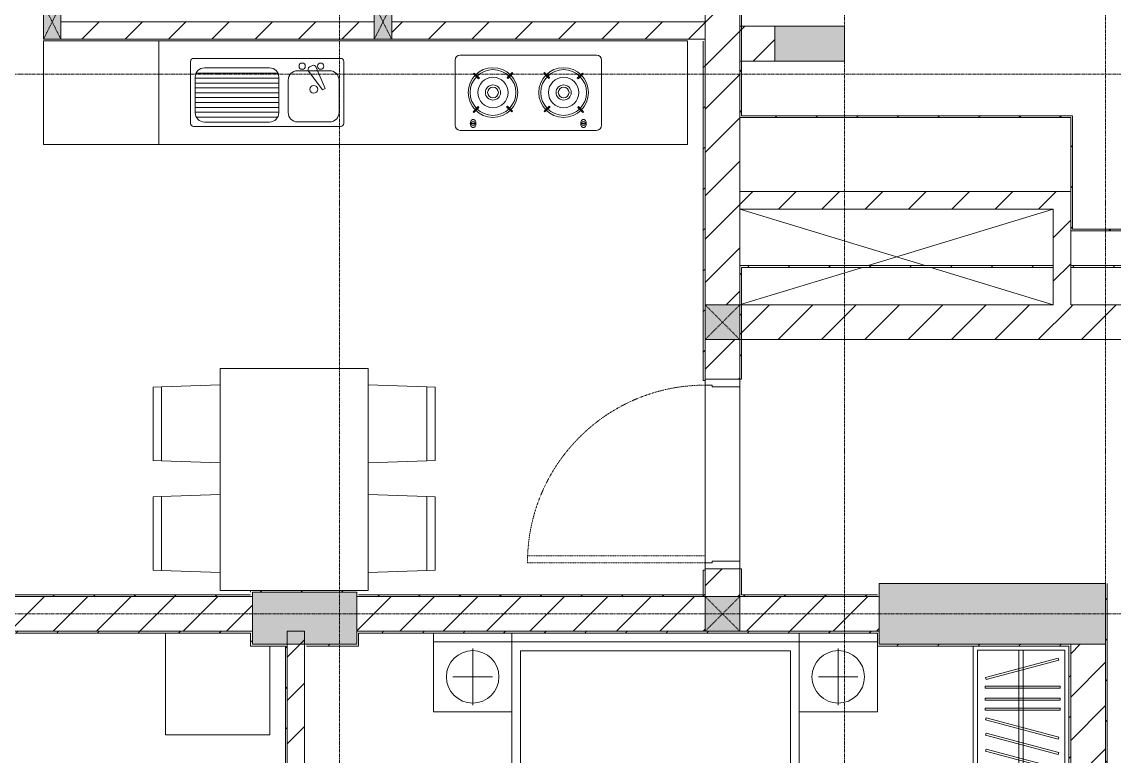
# Model space of a CAD drawing. Header units: millimetres. Extents: x 5356 to 209803, y -16346 to 109894.
# Drawn here: x 110228 to 116502, y 69120 to 73337 of the extents above; entities that cross this region are included whole.
import ezdxf

# ---------------------------------------------------------------- set-up
doc = ezdxf.new("R2010")
doc.units = ezdxf.units.MM
for name, pattern in [('Dash', [6, 3, -3]), ('Grid Line', [22.225, 12.7, -3.175, 3.175, -3.175]), ('NET VAN', [1.06, 0.53, -0.53])]:
    doc.linetypes.add(name, pattern=pattern)
for name, color, linetype, lineweight in [('0-1', 7, 'Continuous', 5), ('0-2', 9, 'Continuous', 9), ('A-DETL-GENF-2', 9, 'NET VAN', 9), ('A-DOOR', 31, 'Continuous', 9), ('A-DOOR-FRAM', 31, 'Continuous', 9), ('A-FLOR-1', 9, 'Continuous', 9), ('A-WALL', 113, 'Continuous', 9), ('A-WALL-1', 253, 'Continuous', 18), ('A-WALL-2', 9, 'Continuous', 9), ('A-WALL-3', 113, 'Continuous', 18), ('A-WALL-PATT-1', 10, 'Continuous', 9), ('A-WALL-PATT-2', 9, 'Continuous', 9), ('A-WALL-PATT-3', 111, 'Continuous', 9), ('G-IMPT-1', 9, 'Continuous', 9), ('I-FURN', 30, 'Continuous', 9), ('I-FURN-1', 9, 'Continuous', 9), ('I-WALL-1', 253, 'Continuous', 18), ('I-WALL-3', 2, 'Continuous', 18), ('S-COLS', 52, 'Continuous', 9), ('S-COLS-1', 254, 'Continuous', 5), ('S-COLS-2', 253, 'Continuous', 18), ('S-COLS-3', 9, 'Continuous', 9), ('S-COLS-4', 52, 'Continuous', 18), ('S-COLS-5', 52, 'Dash', 9), ('S-COLS-HDLN', 52, 'Dash', 9), ('S-COLS-HDLN-1', 9, 'Dash', 9), ('S-GRID-1', 1, 'Grid Line', 9)]:
    doc.layers.add(name, color=color, linetype=linetype, lineweight=lineweight)
pattern_1 = [(45, (0, 0), (-124.4508, 124.4508), [])]
pattern_2 = [(45, (0, 0), (-116.67262, 116.67262), [])]

# ---------------------------------------------------------------- blocks, each defined once
blk = doc.blocks.new('NCV_TKTC_KET CAU_rvt-1-TKCS_MB ĐỊNH VỊ MỐC TỌA ĐỘ CÔNG TRÌNH')
at = {"layer": 'S-COLS-1'}
for points in [[(114552.6, 73111.9), (114952.6, 73111.9), (114952.6, 73311.9), (114552.6, 73311.9)], [(116452.6, 69761.9), (116452.6, 70111.9), (115152.6, 70111.9), (115152.6, 69761.9), (115505.9, 69761.9)], [(111552.6, 69761.9), (112152.6, 69761.9), (112152.6, 70061.9), (111552.6, 70061.9)]]:
    blk.add_hatch(color=256, dxfattribs=at).paths.add_polyline_path(points)
at = {"layer": 'S-COLS-2'}
for p, q in [((114552.6, 73311.9), (114552.6, 73111.9)), ((114952.6, 73311.9), (114552.6, 73311.9)), ((114952.6, 73111.9), (114952.6, 73311.9)), ((114552.6, 73111.9), (114952.6, 73111.9)), ((116452.6, 70111.9), (115152.6, 70111.9)), ((115152.6, 70111.9), (115152.6, 69761.9)), ((116452.6, 69761.9), (116452.6, 70111.9)), ((111552.6, 70061.9), (111552.6, 69761.9)), ((112152.6, 70061.9), (111552.6, 70061.9)), ((112152.6, 69761.9), (112152.6, 70061.9)), ((111552.6, 69761.9), (112152.6, 69761.9)), ((115152.6, 69761.9), (116452.6, 69761.9))]:
    blk.add_line(p, q, dxfattribs=at)
blk = doc.blocks.new('GIUONG NGU-2TAB-1600x2000 - GIUONG NGU-2TAB-1600x2000-V67-TKCS_MB ĐỊNH VỊ MỐC TỌA ĐỘ CÔNG TRÌNH')
at = {"layer": 'I-FURN-1'}
for p, q in [((458.5, 0), (8.5, 0)), ((8.5, 0), (8.5, -50)), ((458.5, -50), (458.5, 0)), ((2108.2, 0), (458.5, 0)), ((458.5, 0), (458.5, -50)), ((458.5, 0), (2108.2, 0)), ((2108.2, -50), (2108.2, 0)), ((458.5, -50), (8.5, -50)), ((8.5, -50), (8.5, -450.3)), ((8.5, -50), (458.5, -50)), ((458.5, -50), (8.5, -50)), ((8.5, -50), (8.5, -450.3)), ((458.5, -450.3), (458.5, -50)), ((2108.2, -50), (458.5, -50)), ((458.5, -50), (458.5, -1938.9)), ((458.5, -50), (2108.2, -50)), ((458.5, -1938.9), (458.5, -50)), ((458.5, -450.3), (458.5, -50)), ((458.5, -50), (2108.2, -50)), ((2558.2, 0), (2108.2, 0)), ((2108.2, 0), (2108.2, -50)), ((2558.2, -50), (2108.2, -50)), ((2108.2, -50), (2108.2, -450.3)), ((2108.2, -1938.9), (2108.2, -50)), ((2108.2, -50), (2558.2, -50)), ((2108.2, -50), (2558.2, -50)), ((2108.2, -450.3), (2108.2, -50)), ((2108.2, -50), (2108.2, -1938.9)), ((2558.2, -50), (2558.2, 0)), ((2558.2, -450.3), (2558.2, -50)), ((2558.2, -50), (2558.2, -450.3)), ((233.5, -86.8), (233.5, -413.5)), ((508.5, -100), (2058.2, -100)), ((508.5, -1938.9), (508.5, -100)), ((2058.2, -100), (2058.2, -1938.9)), ((2333.2, -86.8), (2333.2, -413.5)), ((120.2, -250.2), (346.8, -250.2)), ((2446.5, -250.2), (2219.8, -250.2)), ((8.5, -450.3), (458.5, -450.3)), ((8.5, -450.3), (458.5, -450.3)), ((2108.2, -450.3), (2558.2, -450.3)), ((2558.2, -450.3), (2108.2, -450.3)), ((1997.1, -2000), (569.6, -2000)), ((569.6, -2050), (1997.1, -2050)), ((1997.1, -2050), (569.6, -2050))]:
    blk.add_line(p, q, dxfattribs=at)
for centre in [(233.5, -250.2), (2333.2, -250.2)]:
    blk.add_circle(centre, 150.7, dxfattribs=at)
for centre, radius, start, end in [((569.6, -1938.9), 111.1, 180, 270), ((569.6, -1938.9), 111.1, 180, 270), ((569.6, -1938.9), 61.1, 180, 270), ((1997.1, -1938.9), 111.1, 270, 360), ((1997.1, -1938.9), 61.1, 270, 0), ((1997.1, -1938.9), 111.1, 270, 0)]:
    blk.add_arc(centre, radius, start, end, dxfattribs=at)
blk = doc.blocks.new('TU QUAN AO-SUITE ROOM_3 - TU QUAN AO-SUITE ROOM_3-V68-TKCS_MB ĐỊNH VỊ MỐC TỌA ĐỘ CÔNG TRÌNH')
at = {"layer": 'I-FURN-1'}
for p, q in [((-550, 0), (-550, -1500)), ((-550, -1500), (-550, 0)), ((-550, -24), (-550, -576)), ((-526, -24), (-24, -24)), ((-526, -1476), (-526, -24)), ((-526, -24), (-526, -600)), ((-287, -24), (-287, -576)), ((-263, -24), (-263, -576)), ((-24, -24), (-24, -1476)), ((0, -1500), (0, 0)), ((0, 0), (0, -1500)), ((-478.3, -181.1), (-61.3, -69.4)), ((-58.2, -80.9), (-475.2, -192.7)), ((-61.3, -69.4), (-58.2, -80.9)), ((-475.2, -192.7), (-478.3, -181.1)), ((-480.1, -229.7), (-50.1, -229.7)), ((-480.1, -241.7), (-480.1, -229.7)), ((-50.1, -241.7), (-480.1, -241.7)), ((-50.1, -229.7), (-50.1, -241.7)), ((-480.1, -299.2), (-50.1, -299.2)), ((-480.1, -311.2), (-480.1, -299.2)), ((-50.1, -311.2), (-480.1, -311.2)), ((-50.1, -299.2), (-50.1, -311.2)), ((-480.1, -356.4), (-50.1, -356.4)), ((-480.1, -368.4), (-480.1, -356.4)), ((-50.1, -368.4), (-480.1, -368.4)), ((-50.1, -356.4), (-50.1, -368.4)), ((-475.2, -411.5), (-478.3, -423.1)), ((-478.3, -423.1), (-61.3, -534.9)), ((-58.2, -523.3), (-475.2, -411.5)), ((-475.2, -500.3), (-478.3, -511.9)), ((-58.2, -612.1), (-475.2, -500.3)), ((-478.3, -511.9), (-61.3, -623.6)), ((-61.3, -534.9), (-58.2, -523.3)), ((-526, -1476), (-526, -600)), ((-475.2, -591.5), (-478.3, -603.1)), ((-478.3, -603.1), (-61.3, -714.9)), ((-58.2, -703.3), (-475.2, -591.5)), ((-287, -576), (-287, -1476)), ((-263, -576), (-263, -1476)), ((-61.3, -623.6), (-58.2, -612.1)), ((-478.3, -853.9), (-61.3, -742.1)), ((-61.3, -714.9), (-58.2, -703.3)), ((-61.3, -742.1), (-58.2, -753.7)), ((-58.2, -753.7), (-475.2, -865.5)), ((-475.2, -865.5), (-478.3, -853.9)), ((-480.1, -908.6), (-480.1, -920.6)), ((-480.1, -908.6), (-480.1, -920.6)), ((-50.1, -908.6), (-480.1, -908.6)), ((-480.1, -920.6), (-50.1, -920.6)), ((-50.1, -920.6), (-50.1, -908.6)), ((-480.1, -965.8), (-480.1, -977.8)), ((-480.1, -965.8), (-480.1, -977.8)), ((-50.1, -965.8), (-480.1, -965.8)), ((-480.1, -977.8), (-50.1, -977.8)), ((-50.1, -977.8), (-50.1, -965.8)), ((-480.1, -1035.3), (-480.1, -1047.3)), ((-480.1, -1035.3), (-480.1, -1047.3)), ((-50.1, -1035.3), (-480.1, -1035.3)), ((-480.1, -1047.3), (-50.1, -1047.3)), ((-50.1, -1047.3), (-50.1, -1035.3)), ((-475.2, -1075.3), (-478.3, -1086.9)), ((-478.3, -1086.9), (-61.3, -1198.6)), ((-58.2, -1187.1), (-475.2, -1075.3)), ((-475.2, -1166.5), (-478.3, -1178.1)), ((-478.3, -1178.1), (-61.3, -1289.9)), ((-58.2, -1278.3), (-475.2, -1166.5)), ((-61.3, -1198.6), (-58.2, -1187.1)), ((-61.3, -1289.9), (-58.2, -1278.3)), ((-480.1, -1320.5), (-480.1, -1332.5)), ((-480.1, -1320.5), (-480.1, -1332.5)), ((-50.1, -1320.5), (-480.1, -1320.5)), ((-480.1, -1332.5), (-50.1, -1332.5)), ((-50.1, -1332.5), (-50.1, -1320.5)), ((-480.1, -1386.9), (-480.1, -1398.9)), ((-480.1, -1386.9), (-480.1, -1398.9)), ((-50.1, -1386.9), (-480.1, -1386.9)), ((-480.1, -1398.9), (-50.1, -1398.9)), ((-50.1, -1398.9), (-50.1, -1386.9)), ((-550, -1500), (0, -1500)), ((0, -1500), (-550, -1500)), ((-24, -1476), (-526, -1476))]:
    blk.add_line(p, q, dxfattribs=at)
blk = doc.blocks.new('MAY GIAT - MAY GIAT_dwg-V27-TKCS_MB ĐỊNH VỊ MỐC TỌA ĐỘ CÔNG TRÌNH')
at = {"layer": 'G-IMPT-1', "flags": 128}
blk.add_lwpolyline([(5, 586.2), (5, 2.3), (605, 2.3), (605, 511.2)], dxfattribs=at)
blk = doc.blocks.new('MAY GIAT - MAY GIAT-V70-TKCS_MB ĐỊNH VỊ MỐC TỌA ĐỘ CÔNG TRÌNH')
at = {"layer": 'I-FURN-1'}
for p, q in [((5, 586.2), (5, 2.3)), ((605, 2.3), (605, 511.2)), ((5, 2.3), (605, 2.3))]:
    blk.add_line(p, q, dxfattribs=at)
blk.add_blockref('MAY GIAT - MAY GIAT_dwg-V27-TKCS_MB ĐỊNH VỊ MỐC TỌA ĐỘ CÔNG TRÌNH', (0, 0))
blk = doc.blocks.new('HE BEP A1 - HE BEP A 2-842831-TKCS_MB ĐỊNH VỊ MỐC TỌA ĐỘ CÔNG TRÌNH')
at = {"layer": 'I-FURN'}
for p, q in [((662.4, 594.4), (0, 594.4)), ((0, 594.4), (0, 0)), ((662.4, 0), (662.4, 594.4)), ((662.4, 594.4), (3700, 594.4)), ((662.4, 0), (662.4, 594.4)), ((3700, 594.4), (3700, 0)), ((3700, 594.4), (3700, 0)), ((3175.6, 513.2), (2394, 513.2)), ((844.9, 120.7), (844.9, 476.9)), ((862.4, 494.4), (1706.9, 494.4)), ((1298.3, 440.1), (924.9, 440.1)), ((1541.1, 452.3), (1528.6, 445.1)), ((1566.6, 443.1), (1618.1, 322.3)), ((1724.4, 476.9), (1724.4, 120.7)), ((2364, 483.2), (2364, 111.2)), ((3205.6, 483.2), (3205.6, 111.2)), ((871.5, 386.8), (871.5, 182.3)), ((871.5, 380.9), (1351.6, 380.9)), ((876.4, 408.9), (1346.8, 408.9)), ((1351.6, 182.3), (1351.6, 386.8)), ((1644.4, 423.2), (1459, 423.2)), ((1602.7, 313.4), (1523.8, 418.4)), ((2474.5, 410.3), (2470.1, 405.9)), ((2470.1, 405.9), (2499.2, 376.7)), ((2503.6, 381.1), (2474.5, 410.3)), ((2499.2, 376.7), (2503.6, 381.1)), ((2692.1, 413), (2663, 383.9)), ((2663, 383.9), (2667.3, 379.5)), ((2667.3, 379.5), (2696.5, 408.6)), ((2696.5, 408.6), (2692.1, 413)), ((2873.2, 408.6), (2877.5, 413)), ((2902.3, 379.5), (2873.2, 408.6)), ((2877.5, 413), (2906.7, 383.9)), ((2906.7, 383.9), (2902.3, 379.5)), ((3066, 381.1), (3095.1, 410.3)), ((3070.4, 376.7), (3066, 381.1)), ((3099.5, 405.9), (3070.4, 376.7)), ((3095.1, 410.3), (3099.5, 405.9)), ((871.5, 352.9), (1351.6, 352.9)), ((871.5, 324.9), (1351.6, 324.9)), ((1405.6, 369.9), (1405.6, 183.2)), ((1618.1, 322.3), (1602.7, 313.4)), ((1697.8, 183.2), (1697.8, 369.9)), ((871.5, 296.9), (1351.6, 296.9)), ((871.5, 268.9), (1351.6, 268.9)), ((871.5, 240.9), (1351.6, 240.9)), ((871.5, 212.9), (1351.6, 212.9)), ((2467.4, 188.3), (2496.5, 217.4)), ((2471.8, 183.9), (2467.4, 188.3)), ((2500.9, 213), (2471.8, 183.9)), ((2496.5, 217.4), (2500.9, 213)), ((2660.2, 215.8), (2664.6, 220.2)), ((2689.3, 186.7), (2660.2, 215.8)), ((2664.6, 220.2), (2693.7, 191.1)), ((2693.7, 191.1), (2689.3, 186.7)), ((2905, 220.2), (2875.9, 191.1)), ((2875.9, 191.1), (2880.3, 186.7)), ((2880.3, 186.7), (2909.4, 215.8)), ((2909.4, 215.8), (2905, 220.2)), ((3073.1, 217.4), (3068.7, 213)), ((3068.7, 213), (3097.9, 183.9)), ((3102.3, 188.3), (3073.1, 217.4)), ((3097.9, 183.9), (3102.3, 188.3)), ((871.5, 184.9), (1351.6, 184.9)), ((877.9, 156.9), (1345.2, 156.9)), ((924.9, 128.9), (1298.3, 128.9)), ((1459, 129.9), (1644.4, 129.9)), ((1706.9, 103.2), (862.4, 103.2)), ((3175.6, 81.2), (2394, 81.2)), ((2451.6, 122.3), (2451.6, 118.3)), ((2484.1, 122.3), (2451.6, 122.3)), ((2451.6, 118.3), (2484.1, 118.3)), ((2484.1, 118.3), (2484.1, 122.3)), ((3085.5, 118.3), (3085.5, 122.3)), ((3085.5, 122.3), (3118, 122.3)), ((3118, 118.3), (3085.5, 118.3)), ((3118, 122.3), (3118, 118.3)), ((0, 0), (662.4, 0)), ((3700, 0), (662.4, 0))]:
    blk.add_line(p, q, dxfattribs=at)
for centre, radius in [((1485.9, 449.9), 17.8), ((1592.6, 449.9), 17.8), ((2581.9, 298.5), 142.6), ((2987.7, 298.5), 142.6), ((2581.9, 298.5), 131.3), ((2581.9, 298.5), 87.2), ((2987.7, 298.5), 131.3), ((2987.7, 298.5), 87.2), ((1552.8, 316.6), 22.2), ((2581.9, 298.5), 43.6), ((2581.9, 298.5), 30.9), ((2987.7, 298.5), 43.6), ((2987.7, 298.5), 30.9)]:
    blk.add_circle(centre, radius, dxfattribs=at)
for centre, radius, start, end in [((2394, 483.2), 30, 90, 180), ((3175.6, 483.2), 30, 360, 90), ((862.4, 476.9), 17.5, 90, 180), ((924.9, 386.8), 53.3, 90, 180), ((1298.3, 386.8), 53.3, 360, 90), ((1537.5, 429.7), 17.8, 119.9521, 219.46175), ((1549.9, 436.9), 17.8, 20.53791, 119.9521), ((1706.9, 476.9), 17.5, 0, 90), ((1459, 369.9), 53.3, 90, 180), ((1644.4, 369.9), 53.3, 360, 90), ((924.9, 182.3), 53.3, 180, 270), ((1298.3, 182.3), 53.3, 270, 360), ((1459, 183.2), 53.3, 180, 270), ((1644.4, 183.2), 53.3, 270, 360), ((2485.1, 120.7), 33.5, 163.94189, 180), ((2476.6, 123.1), 24.7, 145.20397, 163.94189), ((2467.8, 120.3), 11.6, 9.9102, 170.0898), ((2471.3, 126.9), 18.1, 120.79762, 145.20397), ((2467.9, 132.6), 11.5, 90, 120.79762), ((2467.9, 132.6), 11.5, 59.20238, 90), ((2464.5, 126.9), 18.1, 34.79603, 59.20238), ((2459.1, 123.1), 24.7, 16.05811, 34.79603), ((2450.6, 120.7), 33.5, 0, 16.05811), ((3119, 120.7), 33.5, 163.94189, 180), ((3110.5, 123.1), 24.7, 145.20397, 163.94189), ((3105.2, 126.9), 18.1, 120.79762, 145.20397), ((3101.8, 120.3), 11.6, 9.9102, 170.0898), ((3101.8, 132.6), 11.5, 90, 120.79762), ((3101.8, 132.6), 11.5, 59.20238, 90), ((3098.4, 126.9), 18.1, 34.79603, 59.20238), ((3093, 123.1), 24.7, 16.05811, 34.79603), ((3084.5, 120.7), 33.5, 0, 16.05811), ((862.4, 120.7), 17.5, 180, 270), ((1706.9, 120.7), 17.5, 270, 360), ((2394, 111.2), 30, 180, 270), ((2485.1, 120.7), 33.5, 180, 196.05811), ((2476.6, 118.2), 24.7, 196.05811, 214.79603), ((2467.8, 120.3), 11.6, 189.71775, 350.28225), ((2471.3, 114.5), 18.1, 214.79603, 239.20238), ((2467.9, 108.8), 11.5, 239.20238, 270), ((2467.9, 108.8), 11.5, 270, 300.79762), ((2464.5, 114.5), 18.1, 300.79762, 325.20397), ((2459.1, 118.2), 24.7, 325.20397, 343.94189), ((2450.6, 120.7), 33.5, 343.94189, 0), ((3119, 120.7), 33.5, 180, 196.05811), ((3110.5, 118.2), 24.7, 196.05811, 214.79603), ((3105.2, 114.5), 18.1, 214.79603, 239.20238), ((3101.8, 120.3), 11.6, 189.71775, 350.28225), ((3101.8, 108.8), 11.5, 239.20238, 270), ((3101.8, 108.8), 11.5, 270, 300.79762), ((3098.4, 114.5), 18.1, 300.79762, 325.20397), ((3093, 118.2), 24.7, 325.20397, 343.94189), ((3084.5, 120.7), 33.5, 343.94189, 0), ((3175.6, 111.2), 30, 270, 0)]:
    blk.add_arc(centre, radius, start, end, dxfattribs=at)
at = {"layer": 'I-FURN-1'}
for p, q in [((3700, 594.4), (0, 594.4)), ((0, 594.4), (0, 0)), ((3700, 0), (3700, 594.4)), ((0, 0), (3700, 0))]:
    blk.add_line(p, q, dxfattribs=at)
blk = doc.blocks.new('G1_SOF - BO TRU - 100x200-V63-TKCS_MB ĐỊNH VỊ MỐC TỌA ĐỘ CÔNG TRÌNH')
at = {"layer": 'S-COLS-3'}
blk.add_hatch(color=256, dxfattribs=at).paths.add_polyline_path([(50, -100), (50, 100), (-50, 100), (-50, -100)])
at = {"layer": 'S-COLS-2'}
for p, q in [((50, 100), (-50, 100)), ((-50, 100), (-50, -100)), ((50, -100), (50, 100)), ((-50, -100), (50, -100))]:
    blk.add_line(p, q, dxfattribs=at)
at = {"layer": 'S-COLS-HDLN-1'}
for p, q in [((50, 100), (-50, -100)), ((-50, 100), (50, -100))]:
    blk.add_line(p, q, dxfattribs=at)
blk = doc.blocks.new('RES_BAN AN 1 - RES_BAN AN 1-V136-TKCS_MB ĐỊNH VỊ MỐC TỌA ĐỘ CÔNG TRÌNH')
at = {"layer": 'I-FURN-1'}
for p, q in [((-425, 1275), (425, 1275)), ((-425, 0), (-425, 1275)), ((425, 1275), (425, 0)), ((-761.9, 1168.8), (-809.6, 1167.2)), ((-809.6, 1167.2), (-809.6, 745.3)), ((-425, 1180), (-761.9, 1168.8)), ((-761.9, 1168.8), (-761.9, 743.8)), ((-761.9, 743.8), (-761.9, 1168.8)), ((-425, 732.5), (-425, 1180)), ((425, 1180), (761.9, 1168.8)), ((425, 732.5), (425, 1180)), ((761.9, 1168.8), (761.9, 743.8)), ((761.9, 1168.8), (761.9, 743.8)), ((809.6, 1167.2), (761.9, 1168.8)), ((809.6, 745.3), (809.6, 1167.2)), ((-809.6, 745.3), (-761.9, 743.8)), ((-761.9, 743.8), (-425, 732.5)), ((761.9, 743.8), (425, 732.5)), ((761.9, 743.8), (809.6, 745.3)), ((-809.6, 536.9), (-761.9, 538.5)), ((-809.6, 115.1), (-809.6, 536.9)), ((-425, 549.7), (-761.9, 538.5)), ((-761.9, 538.5), (-761.9, 113.5)), ((-761.9, 538.5), (-761.9, 113.5)), ((-425, 102.3), (-425, 549.7)), ((425, 549.7), (761.9, 538.5)), ((425, 102.3), (425, 549.7)), ((761.9, 538.5), (761.9, 113.5)), ((761.9, 538.5), (809.6, 536.9)), ((761.9, 113.5), (761.9, 538.5)), ((809.6, 536.9), (809.6, 115.1)), ((-761.9, 113.5), (-809.6, 115.1)), ((-761.9, 113.5), (-425, 102.3)), ((761.9, 113.5), (425, 102.3)), ((809.6, 115.1), (761.9, 113.5)), ((-250, 0), (-425, 0)), ((425, 0), (360, 0))]:
    blk.add_line(p, q, dxfattribs=at)
blk = doc.blocks.new('NCV_TKTC_TANG 1_rvt-1-TKCS_MB ĐỊNH VỊ MỐC TỌA ĐỘ CÔNG TRÌNH')
at = {"layer": 'A-WALL-PATT-1'}
h = blk.add_hatch(dxfattribs=at)
h.set_pattern_fill('FP_2', color=256, style=0, pattern_type=2)
h.set_pattern_definition(pattern_1)
h.paths.add_polyline_path([(110452.6, 73236.9), (112252.6, 73236.9), (112252.6, 73336.9), (110452.6, 73336.9)])
h = blk.add_hatch(dxfattribs=at)
h.set_pattern_fill('FP_2', color=256, style=0, pattern_type=2)
h.set_pattern_definition(pattern_1)
h.paths.add_polyline_path([(114152.6, 73236.9), (114152.6, 73336.9), (112352.6, 73336.9), (112352.6, 73236.9), (113690.2, 73236.9)])
h = blk.add_hatch(dxfattribs=at)
h.set_pattern_fill('FP_2', color=256, style=0, pattern_type=2)
h.set_pattern_definition(pattern_1)
h.paths.add_polyline_path([(111852.6, 64936.9), (111852.6, 65837.4), (111752.6, 65837.4), (111752.6, 65036.9), (111852.5, 65036.9), (111852.5, 64936.9)])
h.paths.add_polyline_path([(111852.6, 66637.4), (111852.6, 66937), (111752.6, 66937), (111752.6, 66637.4), (111802.6, 66637.4)])
h.paths.add_polyline_path([(111752.6, 67837), (111852.6, 67837), (111852.6, 68136.9), (111752.6, 68136.9)])
h.paths.add_polyline_path([(111758.8, 68336.9), (111852.6, 68336.9), (111852.6, 69836.9), (111752.6, 69836.9), (111752.6, 68336.9)])
at = {"layer": 'A-WALL-PATT-2'}
h = blk.add_hatch(dxfattribs=at)
h.set_pattern_fill('FP_3', color=256, style=0, pattern_type=2)
h.set_pattern_definition(pattern_2)
h.paths.add_polyline_path([(114152.6, 70036.9), (114152.6, 70187.4), (114142.6, 70187.4), (114142.6, 70036.9)])
h.paths.add_polyline_path([(114142.6, 71277.4), (114152.6, 71277.4), (114152.6, 73236.9), (114142.6, 73236.9), (114142.6, 71285.3)])
h = blk.add_hatch(dxfattribs=at)
h.set_pattern_fill('FP_3', color=256, style=0, pattern_type=2)
h.set_pattern_definition(pattern_2)
h.paths.add_polyline_path([(111542.6, 70036.9), (111542.6, 70046.9), (108162.6, 70046.9), (108162.6, 70036.9), (110664.1, 70036.9)])
h = blk.add_hatch(dxfattribs=at)
h.set_pattern_fill('FP_3', color=256, style=0, pattern_type=2)
h.set_pattern_definition(pattern_2)
h.paths.add_polyline_path([(111542.6, 70061.9), (112152.6, 70061.9), (112152.6, 70071.9), (111542.6, 70071.9)])
h = blk.add_hatch(dxfattribs=at)
h.set_pattern_fill('FP_3', color=256, style=0, pattern_type=2)
h.set_pattern_definition(pattern_2)
h.paths.add_polyline_path([(113085, 70036.9), (114142.6, 70036.9), (114142.6, 70046.9), (112162.6, 70046.9), (112162.6, 70036.9)])
h = blk.add_hatch(dxfattribs=at)
h.set_pattern_fill('FP_3', color=256, style=0, pattern_type=2)
h.set_pattern_definition(pattern_2)
h.paths.add_polyline_path([(111542.6, 69826.9), (111552.6, 69826.9), (111552.6, 69836.9), (108152.6, 69836.9), (108152.6, 69826.9), (110664.1, 69826.9)])
h = blk.add_hatch(dxfattribs=at)
h.set_pattern_fill('FP_3', color=256, style=0, pattern_type=2)
h.set_pattern_definition(pattern_2)
h.paths.add_polyline_path([(115152.6, 69826.9), (115152.6, 69836.9), (112152.6, 69836.9), (112152.6, 69826.9), (115142.6, 69826.9)])
h = blk.add_hatch(dxfattribs=at)
h.set_pattern_fill('FP_3', color=256, style=0, pattern_type=2)
h.set_pattern_definition(pattern_2)
h.paths.add_polyline_path([(111552.6, 69751.9), (111552.6, 69826.9), (111542.6, 69826.9), (111542.6, 69751.9)])
h = blk.add_hatch(dxfattribs=at)
h.set_pattern_fill('FP_3', color=256, style=0, pattern_type=2)
h.set_pattern_definition(pattern_2)
h.paths.add_polyline_path([(111752.6, 68236.9), (111752.6, 69761.9), (111742.6, 69761.9), (111742.6, 68236.9)])
h = blk.add_hatch(dxfattribs=at)
h.set_pattern_fill('FP_3', color=256, style=0, pattern_type=2)
h.set_pattern_definition(pattern_2)
h.paths.add_polyline_path([(112162.6, 69751.9), (112162.6, 69761.9), (111862.6, 69761.9), (111862.6, 69751.9), (111874.6, 69751.9)])
h = blk.add_hatch(dxfattribs=at)
h.set_pattern_fill('FP_3', color=256, style=0, pattern_type=2)
h.set_pattern_definition(pattern_2)
h.paths.add_polyline_path([(115152.6, 69751.9), (116242.6, 69751.9), (116242.6, 69761.9), (115152.6, 69761.9)])
h = blk.add_hatch(dxfattribs=at)
h.set_pattern_fill('FP_3', color=256, style=0, pattern_type=2)
h.set_pattern_definition(pattern_2)
h.paths.add_polyline_path([(116242.6, 66846.9), (116252.6, 66846.9), (116252.6, 69761.9), (116242.6, 69761.9), (116242.6, 68471.9)])
at = {"layer": 'A-FLOR-1'}
for p, q in [((114152.4, 71277.4), (114152.4, 70187.4)), ((114152.6, 70230.3), (114152.6, 71250.3)), ((114352.4, 70240.3), (114352.4, 71240.3))]:
    blk.add_line(p, q, dxfattribs=at)
at = {"layer": 'A-WALL-1'}
for p, q in [((112252.6, 73336.9), (110452.6, 73336.9)), ((114152.6, 73336.9), (112352.6, 73336.9)), ((114152.6, 73236.9), (114152.6, 73336.9)), ((110452.6, 73236.9), (112252.6, 73236.9)), ((112352.6, 73236.9), (114152.6, 73236.9)), ((111852.6, 69836.9), (111752.6, 69836.9)), ((111752.6, 69836.9), (111752.6, 69761.9)), ((111852.6, 68336.9), (111852.6, 69836.9))]:
    blk.add_line(p, q, dxfattribs=at)
at = {"layer": 'A-WALL-2'}
for p, q in [((111752.6, 69761.9), (111752.6, 68336.9)), ((111752.6, 68336.9), (111752.6, 69761.9))]:
    blk.add_line(p, q, dxfattribs=at)
at = {"layer": 'I-WALL-1'}
for p, q in [((114152.6, 73236.9), (114142.6, 73236.9)), ((114142.6, 73226.9), (114142.6, 71277.4)), ((114152.6, 71285.3), (114152.6, 73236.9)), ((114142.6, 71277.4), (114152.6, 71277.4)), ((114152.6, 70187.4), (114142.6, 70187.4)), ((114142.6, 70187.4), (114142.6, 70046.9)), ((114152.6, 70036.9), (114152.6, 70187.4)), ((111542.6, 70046.9), (108162.6, 70046.9)), ((108162.6, 70036.9), (111542.6, 70036.9)), ((112152.6, 70071.9), (111542.6, 70071.9)), ((111542.6, 70071.9), (111542.6, 70061.9)), ((111552.6, 70061.9), (112152.6, 70061.9)), ((114142.6, 70046.9), (112162.6, 70046.9)), ((112162.6, 70036.9), (114142.6, 70036.9)), ((114142.6, 70036.9), (114152.6, 70036.9)), ((111552.6, 69836.9), (108152.6, 69836.9)), ((111552.6, 69826.9), (111552.6, 69836.9)), ((115152.6, 69836.9), (112152.6, 69836.9)), ((112152.6, 69836.9), (112152.6, 69826.9)), ((115152.6, 69826.9), (115152.6, 69836.9)), ((108162.6, 69826.9), (111542.6, 69826.9)), ((111542.6, 69826.9), (111542.6, 69751.9)), ((111552.6, 69761.9), (111552.6, 69826.9)), ((112152.6, 69826.9), (112152.6, 69761.9)), ((112162.6, 69826.9), (115142.6, 69826.9)), ((112162.6, 69761.9), (112162.6, 69826.9)), ((115142.6, 69826.9), (115142.6, 69751.9)), ((115152.6, 69761.9), (115152.6, 69826.9)), ((111542.6, 69751.9), (111552.6, 69751.9)), ((111742.6, 69761.9), (111552.6, 69761.9)), ((111552.6, 69751.9), (111742.6, 69751.9)), ((111752.6, 69761.9), (111742.6, 69761.9)), ((111742.6, 69751.9), (111742.6, 68246.9)), ((112152.6, 69761.9), (111862.6, 69761.9)), ((111862.6, 69751.9), (112162.6, 69751.9)), ((112162.6, 69751.9), (112162.6, 69761.9)), ((115142.6, 69751.9), (115152.6, 69751.9)), ((116242.6, 69761.9), (115152.6, 69761.9)), ((115152.6, 69751.9), (116242.6, 69751.9)), ((116252.6, 69761.9), (116242.6, 69761.9)), ((116242.6, 69751.9), (116242.6, 66846.9)), ((116252.6, 66846.9), (116252.6, 69761.9))]:
    blk.add_line(p, q, dxfattribs=at)
at = {"layer": 'I-FURN-1'}
for name, p in [('HE BEP A1 - HE BEP A 2-842831-TKCS_MB ĐỊNH VỊ MỐC TỌA ĐỘ CÔNG TRÌNH', (110352.6, 72632.6)), ('RES_BAN AN 1 - RES_BAN AN 1-V136-TKCS_MB ĐỊNH VỊ MỐC TỌA ĐỘ CÔNG TRÌNH', (111792.6, 70071.9)), ('MAY GIAT - MAY GIAT-V70-TKCS_MB ĐỊNH VỊ MỐC TỌA ĐỘ CÔNG TRÌNH', (111047.6, 69240.7)), ('GIUONG NGU-2TAB-1600x2000 - GIUONG NGU-2TAB-1600x2000-V67-TKCS_MB ĐỊNH VỊ MỐC TỌA ĐỘ CÔNG TRÌNH', (112584.3, 69825.3)), ('TU QUAN AO-SUITE ROOM_3 - TU QUAN AO-SUITE ROOM_3-V68-TKCS_MB ĐỊNH VỊ MỐC TỌA ĐỘ CÔNG TRÌNH', (116242.5, 69752))]:
    blk.add_blockref(name, p, dxfattribs=at)
at = {"layer": 'S-COLS-3'}
for p in [(110402.6, 73336.9), (112302.6, 73336.9)]:
    blk.add_blockref('G1_SOF - BO TRU - 100x200-V63-TKCS_MB ĐỊNH VỊ MỐC TỌA ĐỘ CÔNG TRÌNH', p, dxfattribs=at)
blk = doc.blocks.new('FD_05 - FD_05-1000x2200mm-835433-TKCS_MB ĐỊNH VỊ MỐC TỌA ĐỘ CÔNG TRÌNH')
at = {"layer": 'A-DETL-GENF-2'}
for p, q in [((510, -100), (470, -100)), ((470, -100), (470, -1120)), ((510, -1120), (510, -100)), ((470, -1120), (510, -1120))]:
    blk.add_line(p, q, dxfattribs=at)
blk.add_arc((510, -100), 1020, 180, 267.75253, dxfattribs=at)
at = {"layer": 'A-DOOR-FRAM'}
for p, q in [((-545, 100), (-500, 100)), ((-545, -100), (-545, 100)), ((-500, 100), (-500, -60)), ((500, 100), (545, 100)), ((500, -60), (500, 100)), ((545, 100), (545, -100)), ((-500, -60), (-510, -60)), ((-510, -60), (-510, -100)), ((510, -60), (500, -60)), ((510, -100), (510, -60)), ((-510, -100), (-545, -100)), ((545, -100), (510, -100))]:
    blk.add_line(p, q, dxfattribs=at)
blk = doc.blocks.new('G1_SOF - BO TRU - 200x200-3051103-TKCS_MB ĐỊNH VỊ MỐC TỌA ĐỘ CÔNG TRÌNH')
at = {"layer": 'S-COLS-HDLN'}
for p, q in [((-100, -100), (100, 100)), ((100, -100), (-100, 100))]:
    blk.add_line(p, q, dxfattribs=at)

msp = doc.modelspace()

# ---------------------------------------------------------------- hatches: boundary and pattern name
at = {"layer": 'A-WALL-PATT-3'}
h = msp.add_hatch(dxfattribs=at)
h.set_pattern_fill('FP_1', color=256, style=0, pattern_type=2)
h.set_pattern_definition(pattern_1)
h.paths.add_polyline_path([(114352.6, 70036.9), (114352.6, 70195.3), (114152.6, 70195.3), (114152.6, 70036.9), (114295.4, 70036.9)])
h.paths.add_polyline_path([(114152.6, 71285.3), (114352.6, 71285.3), (114352.6, 71511.9), (114152.6, 71511.9)])
h.paths.add_polyline_path([(114295.4, 71711.9), (114352.6, 71711.9), (114352.6, 74516.9), (114152.6, 74516.9), (114152.6, 71711.9)])
h = msp.add_hatch(dxfattribs=at)
h.set_pattern_fill('FP_8', color=256, style=0, pattern_type=2)
h.set_pattern_definition(pattern_2)
h.paths.add_polyline_path([(114352.6, 72796.9), (114362.6, 72796.9), (114362.6, 74506.9), (114352.6, 74506.9), (114352.6, 74389.4)])
h = msp.add_hatch(dxfattribs=at)
h.set_pattern_fill('FP_1', color=256, style=0, pattern_type=2)
h.set_pattern_definition(pattern_1)
h.paths.add_polyline_path([(114352.6, 73111.9), (114552.6, 73111.9), (114552.6, 73311.9), (114352.6, 73311.9)])
h = msp.add_hatch(dxfattribs=at)
h.set_pattern_fill('FP_8', color=256, style=0, pattern_type=2)
h.set_pattern_definition(pattern_2)
h.paths.add_polyline_path([(114352.6, 72786.9), (116252.6, 72786.9), (116252.6, 72796.9), (114352.6, 72796.9)])
h = msp.add_hatch(dxfattribs=at)
h.set_pattern_fill('FP_8', color=256, style=0, pattern_type=2)
h.set_pattern_definition(pattern_2)
h.paths.add_polyline_path([(116252.6, 72136.9), (116262.6, 72136.9), (116262.6, 72796.9), (116252.6, 72796.9), (116252.6, 72416.9)])
h = msp.add_hatch(dxfattribs=at)
h.set_pattern_fill('FP_1', color=256, style=0, pattern_type=2)
h.set_pattern_definition(pattern_1)
h.paths.add_polyline_path([(115505.9, 72261.9), (116152.6, 72261.9), (116152.6, 72361.9), (114352.6, 72361.9), (114352.6, 72261.9)])
h = msp.add_hatch(dxfattribs=at)
h.set_pattern_fill('FP_1', color=256, style=0, pattern_type=2)
h.set_pattern_definition(pattern_1)
h.paths.add_polyline_path([(116252.6, 71711.9), (116252.6, 72361.9), (116152.6, 72361.9), (116152.6, 71711.9)])
h = msp.add_hatch(dxfattribs=at)
h.set_pattern_fill('FP_8', color=256, style=0, pattern_type=2)
h.set_pattern_definition(pattern_2)
h.paths.add_polyline_path([(116262.6, 72136.9), (118842.5, 72136.9), (118842.5, 72146.9), (116262.6, 72146.9)])
h = msp.add_hatch(dxfattribs=at)
h.set_pattern_fill('FP_8', color=256, style=0, pattern_type=2)
h.set_pattern_definition(pattern_2)
h.paths.add_polyline_path([(114352.6, 71926.9), (116152.6, 71926.9), (116152.6, 71936.9), (114352.6, 71936.9)])
h.paths.add_polyline_path([(118852.5, 71926.9), (118852.5, 71936.9), (116252.6, 71936.9), (116252.6, 71926.9), (118842.5, 71926.9)])
h = msp.add_hatch(dxfattribs=at)
h.set_pattern_fill('FP_8', color=256, style=0, pattern_type=2)
h.set_pattern_definition(pattern_2)
h.paths.add_polyline_path([(114362.6, 70046.9), (114362.6, 70195.3), (114352.6, 70195.3), (114352.6, 70046.9)])
h.paths.add_polyline_path([(114362.6, 71285.3), (114362.6, 71926.9), (114352.6, 71926.9), (114352.6, 71285.3)])
h = msp.add_hatch(dxfattribs=at)
h.set_pattern_fill('FP_1', color=256, style=0, pattern_type=2)
h.set_pattern_definition(pattern_1)
h.paths.add_polyline_path([(114352.6, 71511.9), (116252.6, 71511.9), (116252.6, 71711.9), (114352.6, 71711.9)])
h = msp.add_hatch(dxfattribs=at)
h.set_pattern_fill('FP_1', color=256, style=0, pattern_type=2)
h.set_pattern_definition(pattern_1)
h.paths.add_polyline_path([(116252.6, 71511.9), (117262.5, 71511.9), (117262.5, 71711.9), (116252.6, 71711.9)])
h.paths.add_polyline_path([(118852.5, 71511.9), (118852.5, 71711.9), (118552.5, 71711.9), (118552.5, 71511.9)])
h = msp.add_hatch(dxfattribs=at)
h.set_pattern_fill('FP_8', color=256, style=0, pattern_type=2)
h.set_pattern_definition(pattern_2)
h.paths.add_polyline_path([(116462.6, 49161.9), (116462.6, 51761.9), (116452.6, 51761.9), (116452.6, 49161.9)])
h.paths.add_polyline_path([(116452.6, 52751.9), (116462.6, 52751.9), (116462.6, 53861.9), (116452.6, 53861.9), (116452.6, 53361.9)])
h.paths.add_polyline_path([(116452.6, 54951.9), (116462.6, 54951.9), (116462.6, 62061.9), (116452.6, 62061.9), (116452.6, 56635.3)])
h.paths.add_polyline_path([(116452.6, 63151.9), (116462.6, 63151.9), (116462.6, 70111.9), (116452.6, 70111.9), (116452.6, 64526.9)])
h = msp.add_hatch(dxfattribs=at)
h.set_pattern_fill('FP_1', color=256, style=0, pattern_type=2)
h.set_pattern_definition(pattern_1)
h.paths.add_polyline_path([(111552.6, 69836.9), (111552.6, 70036.9), (108152.6, 70036.9), (108152.6, 69836.9), (110664.1, 69836.9)])
h = msp.add_hatch(dxfattribs=at)
h.set_pattern_fill('FP_1', color=256, style=0, pattern_type=2)
h.set_pattern_definition(pattern_1)
h.paths.add_polyline_path([(114900.6, 69836.9), (115152.6, 69836.9), (115152.6, 70036.9), (114352.6, 70036.9), (114352.6, 69836.9)])
h.paths.add_polyline_path([(112152.6, 69836.9), (114152.6, 69836.9), (114152.6, 70036.9), (112152.6, 70036.9)])
h = msp.add_hatch(dxfattribs=at)
h.set_pattern_fill('FP_8', color=256, style=0, pattern_type=2)
h.set_pattern_definition(pattern_2)
h.paths.add_polyline_path([(114900.6, 70036.9), (115142.6, 70036.9), (115142.6, 70046.9), (114352.6, 70046.9), (114352.6, 70036.9)])
h = msp.add_hatch(dxfattribs=at)
h.set_pattern_fill('FP_1', color=256, style=0, pattern_type=2)
h.set_pattern_definition(pattern_1)
h.paths.add_polyline_path([(116292.6, 61911.9), (116452.6, 61911.9), (116452.6, 62061.9), (116252.6, 62061.9), (116252.6, 61911.9)])
h.paths.add_polyline_path([(116452.6, 63151.9), (116452.6, 64835.3), (116252.6, 64835.3), (116252.6, 63151.9), (116292.6, 63151.9)])
h.paths.add_polyline_path([(116252.6, 65035.3), (116452.6, 65035.3), (116452.6, 69761.9), (116252.6, 69761.9), (116252.6, 65513.1)])
at = {"layer": 'S-COLS-1'}
for points in [[(114295.4, 71511.9), (114352.6, 71511.9), (114352.6, 71711.9), (114152.6, 71711.9), (114152.6, 71511.9)], [(114295.4, 69836.9), (114352.6, 69836.9), (114352.6, 70036.9), (114152.6, 70036.9), (114152.6, 69836.9)]]:
    msp.add_hatch(color=256, dxfattribs=at).paths.add_polyline_path(points)

# ---------------------------------------------------------------- linework, layer by layer
at = {"layer": '0-2'}
for p, q in [((114352.6, 72261.9), (115416.2, 71936.9)), ((116152.6, 72261.9), (115088.9, 71936.9)), ((115056.2, 71926.9), (114362.6, 71715)), ((115448.9, 71926.9), (116152.6, 71711.9))]:
    msp.add_line(p, q, dxfattribs=at)
at = {"layer": 'A-WALL'}
for p, q in [((114352.6, 74506.9), (114352.6, 72786.9)), ((114352.6, 71926.9), (114352.6, 71711.9)), ((114352.6, 71285.3), (114352.6, 71926.9)), ((116152.6, 71936.9), (116152.6, 71926.9)), ((116252.6, 71926.9), (116252.6, 71936.9)), ((114152.6, 71711.9), (114352.6, 71711.9)), ((114352.6, 71511.9), (114152.6, 71511.9)), ((114352.6, 71511.9), (114352.6, 71285.3)), ((114152.6, 70230.3), (114152.6, 71250.3)), ((114352.6, 71240.3), (114352.6, 70240.3)), ((114352.6, 70195.3), (114352.6, 70046.9)), ((114352.6, 70046.9), (114352.6, 70195.3)), ((114152.6, 70036.9), (114352.6, 70036.9)), ((114152.6, 69836.9), (114152.6, 70036.9)), ((114352.6, 70036.9), (114352.6, 69836.9)), ((116452.6, 65035.3), (116452.6, 69761.9)), ((116452.6, 69761.9), (116452.6, 65035.3))]:
    msp.add_line(p, q, dxfattribs=at)
at = {"layer": 'A-WALL-3'}
for p, q in [((114152.6, 74516.9), (114152.6, 71711.9)), ((114552.6, 73311.9), (114352.6, 73311.9)), ((114552.6, 73111.9), (114552.6, 73311.9)), ((114352.6, 73111.9), (114552.6, 73111.9)), ((114352.6, 71926.9), (114352.6, 72786.9)), ((116252.6, 72361.9), (114352.6, 72361.9)), ((114352.6, 72361.9), (114352.6, 72261.9)), ((114352.6, 72261.9), (116152.6, 72261.9)), ((116152.6, 72261.9), (116152.6, 71936.9)), ((116252.6, 71936.9), (116252.6, 72136.9)), ((116152.6, 71926.9), (116152.6, 71711.9)), ((116252.6, 71711.9), (116252.6, 71926.9)), ((116152.6, 71711.9), (114352.6, 71711.9)), ((117262.5, 71711.9), (116252.6, 71711.9)), ((114152.6, 71511.9), (114152.6, 71285.3)), ((114352.6, 71511.9), (117262.5, 71511.9)), ((114152.6, 70195.3), (114152.6, 70036.9)), ((111552.6, 70036.9), (108152.6, 70036.9)), ((111552.6, 69836.9), (111552.6, 70036.9)), ((114152.6, 70036.9), (112152.6, 70036.9)), ((112152.6, 70036.9), (112152.6, 69836.9)), ((114352.6, 70036.9), (114352.6, 70046.9)), ((115152.6, 70036.9), (114352.6, 70036.9)), ((115152.6, 69836.9), (115152.6, 70036.9)), ((108152.6, 69836.9), (111552.6, 69836.9)), ((112152.6, 69836.9), (114152.6, 69836.9)), ((114352.6, 69836.9), (115152.6, 69836.9)), ((116252.6, 69761.9), (116252.6, 65035.3)), ((116452.6, 69761.9), (116252.6, 69761.9))]:
    msp.add_line(p, q, dxfattribs=at)
at = {"layer": 'I-WALL-3'}
for p, q in [((114362.6, 72796.9), (114362.6, 74506.9)), ((114352.6, 72786.9), (116252.6, 72786.9)), ((116262.6, 72796.9), (114362.6, 72796.9)), ((116252.6, 72786.9), (116252.6, 72136.9)), ((116262.6, 72146.9), (116262.6, 72796.9)), ((116252.6, 72136.9), (118842.5, 72136.9)), ((118842.5, 72146.9), (116262.6, 72146.9)), ((116152.6, 71936.9), (114352.6, 71936.9)), ((114352.6, 71936.9), (114352.6, 71926.9)), ((114362.6, 71926.9), (116152.6, 71926.9)), ((114362.6, 71285.3), (114362.6, 71926.9)), ((118852.5, 71936.9), (116252.6, 71936.9)), ((116252.6, 71926.9), (118842.5, 71926.9)), ((114352.6, 71711.9), (114352.6, 71511.9)), ((114352.6, 71285.3), (114362.6, 71285.3)), ((114362.6, 70195.3), (114352.6, 70195.3)), ((114362.6, 70046.9), (114362.6, 70195.3)), ((116452.6, 70111.9), (116452.6, 69761.9)), ((116462.6, 63151.9), (116462.6, 70111.9)), ((114352.6, 70046.9), (114352.6, 70036.9)), ((115142.6, 70046.9), (114362.6, 70046.9))]:
    msp.add_line(p, q, dxfattribs=at)
at = {"layer": 'S-COLS'}
for p, q in [((114352.6, 71711.9), (114152.6, 71711.9)), ((114352.6, 71511.9), (114352.6, 71711.9)), ((114152.6, 71511.9), (114352.6, 71511.9)), ((114352.6, 70036.9), (114152.6, 70036.9)), ((114152.6, 70036.9), (114152.6, 69836.9)), ((114352.6, 69836.9), (114352.6, 70036.9))]:
    msp.add_line(p, q, dxfattribs=at)
at = {"layer": 'S-COLS-4'}
for p, q in [((114152.6, 71711.9), (114152.6, 71511.9)), ((114152.6, 69836.9), (114352.6, 69836.9))]:
    msp.add_line(p, q, dxfattribs=at)
at = {"layer": 'S-GRID-1'}
for p, q in [((112052.6, 20960.6), (112052.6, 80482.7)), ((114952.6, 20960.6), (114952.6, 80482.7)), ((116452.6, 20960.6), (116452.6, 80482.7)), ((131551.8, 73036.9), (29351.8, 73036.9)), ((131551.8, 69936.9), (29351.8, 69936.9))]:
    msp.add_line(p, q, dxfattribs=at)

# ---------------------------------------------------------------- block references
at = {"layer": '0-1'}
for name in ['NCV_TKTC_KET CAU_rvt-1-TKCS_MB ĐỊNH VỊ MỐC TỌA ĐỘ CÔNG TRÌNH', 'NCV_TKTC_TANG 1_rvt-1-TKCS_MB ĐỊNH VỊ MỐC TỌA ĐỘ CÔNG TRÌNH']:
    msp.add_blockref(name, (0, 0), dxfattribs=at)
at = {"layer": 'A-DOOR', "rotation": 270.0000000000001}
msp.add_blockref('FD_05 - FD_05-1000x2200mm-835433-TKCS_MB ĐỊNH VỊ MỐC TỌA ĐỘ CÔNG TRÌNH', (114252.6, 70740.3), dxfattribs=at)
at = {"layer": 'S-COLS-5', "rotation": 180}
for p in [(114252.6, 71611.9), (114252.6, 69936.9)]:
    msp.add_blockref('G1_SOF - BO TRU - 200x200-3051103-TKCS_MB ĐỊNH VỊ MỐC TỌA ĐỘ CÔNG TRÌNH', p, dxfattribs=at)

doc.saveas('drawing.dxf')
